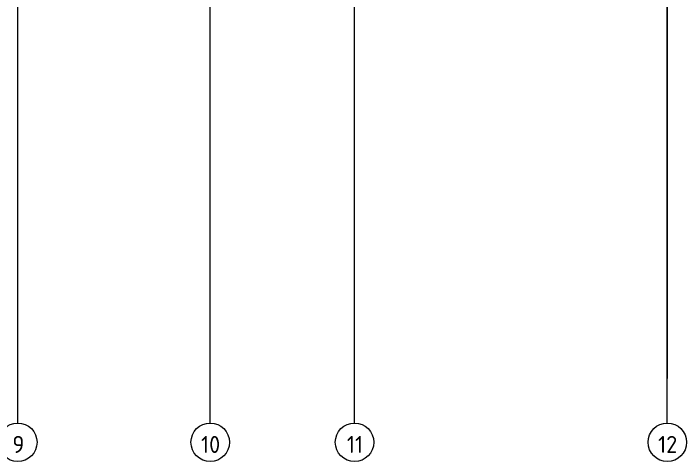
# Model space of a CAD drawing. Header units: millimetres. Extents: x -13069 to 207500, y -71366 to 56785.
# Drawn here: x 160737 to 174727, y -7832 to 1474 of the extents above; entities that cross this region are included whole.
import ezdxf

# ---------------------------------------------------------------- set-up
doc = ezdxf.new("R2010")
doc.units = ezdxf.units.MM
doc.layers.add('PDF _Подложка без мебели', color=7, linetype='Continuous')
doc.layers.add('PDF _Текст', color=7, linetype='Continuous')
doc.layers.add('PDF _Ригели', color=7, linetype='Continuous', true_color=0x959595)
doc.styles.add('PDF GOST Common', font='GOST_Common.ttf')

msp = doc.modelspace()

# ---------------------------------------------------------------- linework, layer by layer
at = {"layer": 'PDF _Подложка без мебели', "lineweight": 18}
for points in [[(164826.622, -7031.659, -0.414190219), (165226.622, -7431.659, -0.4141845), (164826.622, -7831.659, -0.4141845), (164426.622, -7431.659, -0.414190219), (164826.622, -7031.659), (164826.622, 46201.342)], [(167826.622, -7031.659, -0.414190219), (168226.622, -7431.659, -0.4141845), (167826.622, -7831.659, -0.4141845), (167426.622, -7431.659, -0.414190219), (167826.622, -7031.659), (167826.622, 46201.342)], [(174326.622, -7031.659, -0.414190219), (174726.622, -7431.659, -0.4141845), (174326.622, -7831.659, -0.4141845), (173926.622, -7431.659, -0.414190219), (174326.622, -7031.659), (174326.622, 46201.342), (174326.622, -6109.058)], [(160826.622, -7031.659, -0.414190219), (161226.622, -7431.659, -0.4141845), (160826.622, -7831.659, -0.4141845), (160426.622, -7431.659, -0.414190219), (160826.622, -7031.659), (160826.622, 23335.342)]]:
    msp.add_lwpolyline(points, format="xyb", dxfattribs=at)
at = {"layer": 'PDF _Ригели', "color": 7, "lineweight": 18}
for points in [[(164826.622, -2015.058), (164826.622, 46201.342)], [(167826.622, -2015.058), (167826.622, 46201.342)], [(174326.622, -2015.058), (174326.622, 46201.342)], [(160826.622, -2015.058), (160826.622, 23298.342)]]:
    msp.add_lwpolyline(points, dxfattribs=at)

# ---------------------------------------------------------------- texts
at = {"layer": 'PDF _Текст', "char_height": 353.515, "attachment_point": 4, "style": 'PDF GOST Common'}
for s, insert in [('9', (160714.277, -7476.801)), ('10', (164634.692, -7476.801)), ('11', (167666.459, -7476.801)), ('12', (174134.629, -7476.801))]:
    msp.add_mtext(s, dxfattribs=dict(at, insert=insert))

doc.saveas('drawing.dxf')
